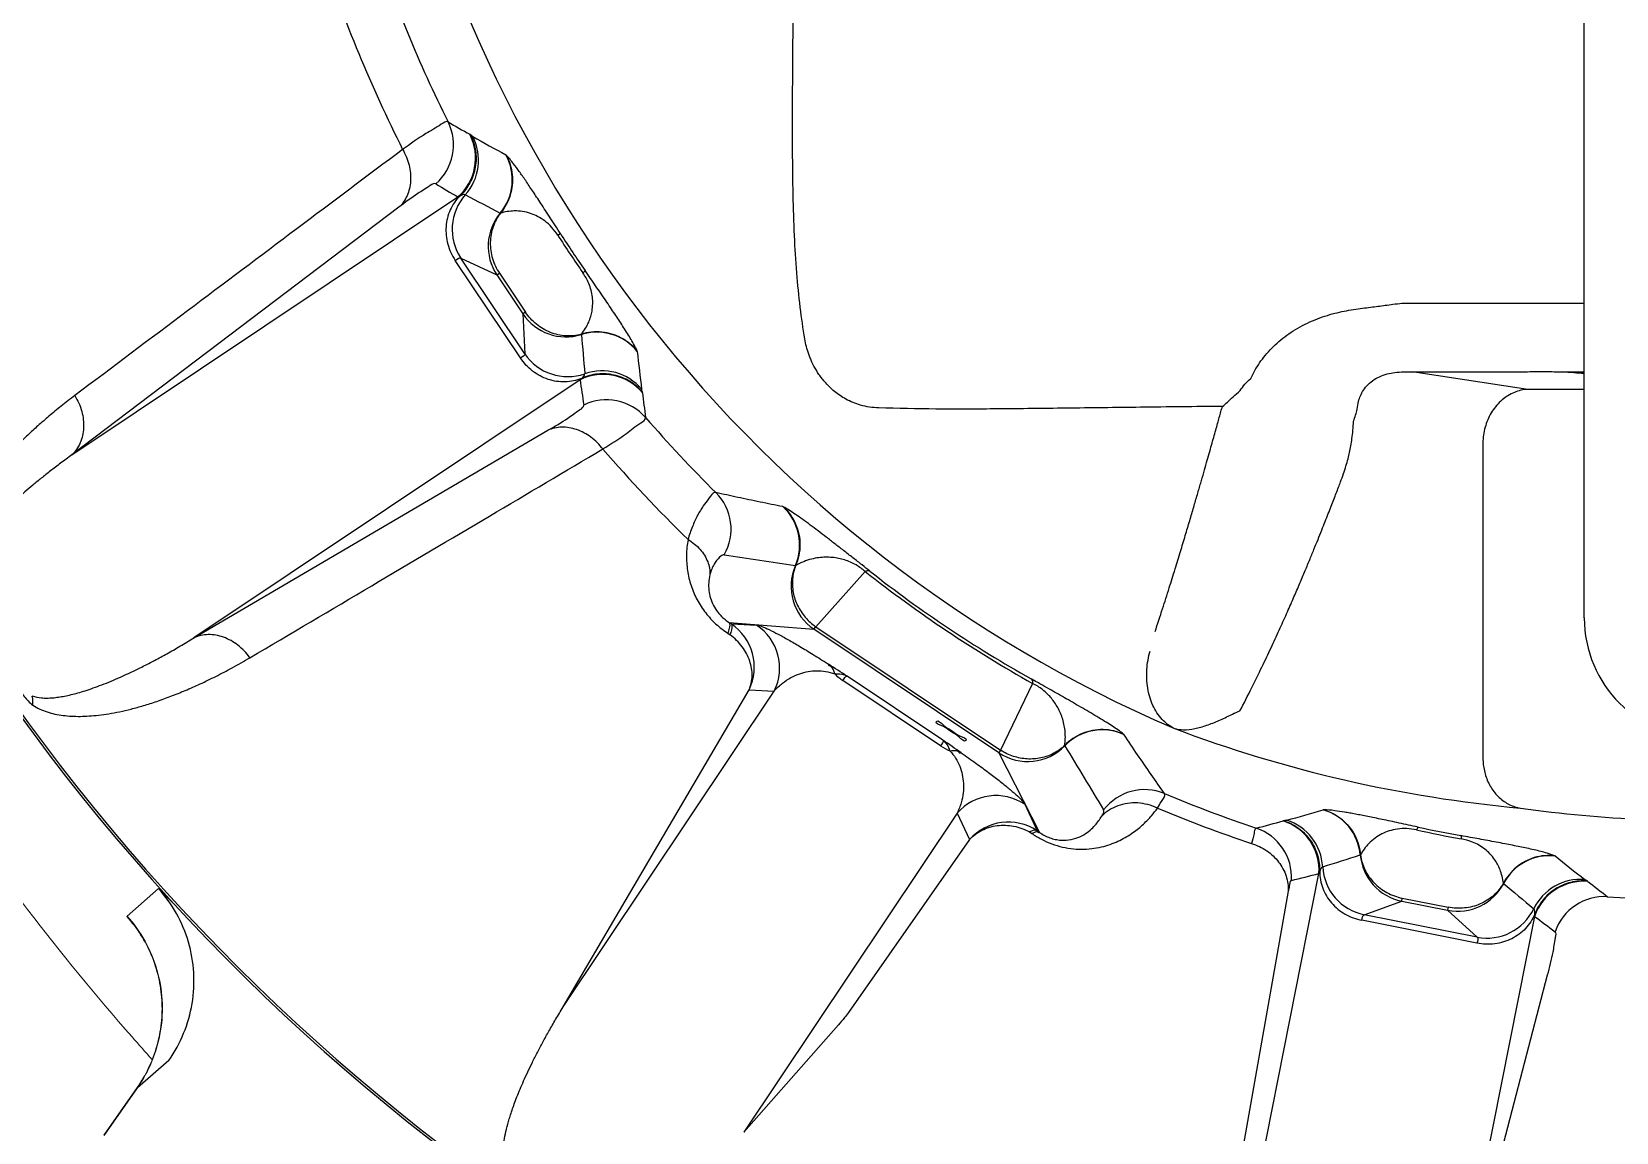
# Model space of a CAD drawing. Header units: millimetres. Extents: x 100 to 1590, y 100 to 694.
# Drawn here: x 1242.675 to 1243.492, y 536.614 to 537.182 of the extents above; entities that cross this region are included whole.
import ezdxf

# ---------------------------------------------------------------- set-up
doc = ezdxf.new("R2010")
doc.units = ezdxf.units.MM
doc.layers.add('OUTLINE', color=6, linetype='Continuous', lineweight=9)

msp = doc.modelspace()

# ---------------------------------------------------------------- linework, layer by layer
at = {"color": 9, "linetype": 'Continuous'}
for p, q in [((1243.47563, 536.87952), (1243.47563, 537.40499)), ((1242.90091, 537.12882), (1242.90063, 537.129)), ((1242.90132, 537.12851), (1242.90091, 537.12882)), ((1242.69531, 536.96359), (1242.89452, 537.0967)), ((1242.89548, 537.09715), (1242.89452, 537.0967)), ((1242.86405, 537.09134), (1242.69531, 536.96359)), ((1242.91643, 537.08833), (1242.91634, 537.0884)), ((1242.92674, 537.01361), (1242.89311, 537.06394)), ((1242.92896, 537.01582), (1242.896, 537.06515)), ((1242.896, 537.06515), (1242.9146, 537.05644)), ((1242.9146, 537.05644), (1242.91593, 537.05732)), ((1242.9146, 537.05644), (1242.92803, 537.03634)), ((1242.91593, 537.05732), (1242.92936, 537.03723)), ((1242.92936, 537.03723), (1242.92803, 537.03634)), ((1242.92803, 537.03634), (1242.92896, 537.01582)), ((1243.38682, 537.04197), (1243.47563, 537.04197)), ((1242.95822, 537.02572), (1242.95819, 537.02583)), ((1242.95754, 537.00238), (1242.75833, 536.86927)), ((1242.95754, 537.00238), (1242.95833, 537.0031)), ((1243.44652, 536.99743), (1243.38682, 537.00648)), ((1243.38682, 537.00648), (1243.44396, 537.00648)), ((1243.46231, 537.00648), (1243.47563, 537.00648)), ((1242.98952, 536.99651), (1242.98943, 536.99687)), ((1242.98966, 536.99599), (1242.98952, 536.99651)), ((1242.98972, 536.99566), (1242.98966, 536.99599)), ((1243.47563, 536.99743), (1243.44652, 536.99743)), ((1242.75833, 536.86927), (1242.94093, 536.97628)), ((1243.42338, 536.97082), (1243.42338, 536.80784)), ((1243.06873, 536.90646), (1243.0686, 536.90651)), ((1243.07911, 536.87498), (1243.10465, 536.9034)), ((1243.03388, 536.87152), (1243.03499, 536.87079)), ((1243.03446, 536.87712), (1243.0356, 536.87637)), ((1243.03446, 536.87712), (1243.07822, 536.87365)), ((1243.0356, 536.87637), (1243.04863, 536.87577)), ((1243.07822, 536.87365), (1243.07911, 536.87498)), ((1243.17364, 536.80989), (1243.07822, 536.87365)), ((1243.07911, 536.87498), (1243.17453, 536.81122)), ((1243.14349, 536.81356), (1243.09316, 536.84719)), ((1243.1447, 536.81646), (1243.09537, 536.84942)), ((1242.94882, 536.67879), (1243.0447, 536.84239)), ((1242.94882, 536.67879), (1243.05774, 536.8418)), ((1243.0447, 536.84239), (1243.05774, 536.8418)), ((1243.19102, 536.8457), (1243.17453, 536.81122)), ((1243.29345, 536.82953), (1243.2941, 536.82985)), ((1243.17453, 536.81122), (1243.17364, 536.80989)), ((1243.17364, 536.80989), (1243.19458, 536.76886)), ((1243.20769, 536.81358), (1243.20759, 536.81368)), ((1243.18693, 536.78336), (1243.19333, 536.76971)), ((1243.15206, 536.77878), (1243.04204, 536.61413)), ((1243.15206, 536.77878), (1243.15846, 536.76512)), ((1243.32057, 536.77489), (1243.32024, 536.77482)), ((1243.32108, 536.77496), (1243.32057, 536.77489)), ((1243.15846, 536.76512), (1243.09604, 536.67594)), ((1243.18942, 536.76911), (1243.19063, 536.76828)), ((1243.19333, 536.76971), (1243.19458, 536.76886)), ((1243.36017, 536.75723), (1243.36006, 536.75722)), ((1243.33912, 536.74866), (1243.33876, 536.74766)), ((1243.29164, 536.51074), (1243.33876, 536.74766)), ((1243.43399, 536.74251), (1243.4339, 536.74256)), ((1243.47678, 536.74399), (1243.47646, 536.74417)), ((1243.47725, 536.74372), (1243.47678, 536.74399)), ((1243.47752, 536.74353), (1243.47725, 536.74372)), ((1242.74008, 536.73988), (1242.72382, 536.72568)), ((1243.3229, 536.73845), (1243.29716, 536.59263)), ((1243.36212, 536.7264), (1243.38143, 536.73338)), ((1243.38143, 536.73338), (1243.38174, 536.73495)), ((1243.38143, 536.73338), (1243.40513, 536.72867)), ((1243.38174, 536.73495), (1243.40545, 536.73024)), ((1242.72382, 536.72568), (1242.72361, 536.72551)), ((1243.4203, 536.71482), (1243.36212, 536.7264)), ((1243.45002, 536.72553), (1243.40327, 536.49054)), ((1243.40545, 536.73024), (1243.40513, 536.72867)), ((1243.40513, 536.72867), (1243.4203, 536.71482)), ((1243.45002, 536.72553), (1243.45006, 536.72659)), ((1243.42029, 536.71169), (1243.36092, 536.7235)), ((1243.40327, 536.49054), (1243.45672, 536.69533)), ((1243.0908, 536.66957), (1243.04204, 536.61413)), ((1242.74538, 536.65124), (1242.72916, 536.63711)), ((1242.71196, 536.61254), (1242.72916, 536.63711)), ((1242.72916, 536.63711), (1242.72896, 536.63721))]:
    msp.add_line(p, q, dxfattribs=at)
for points in [[(1242.90216, 537.12791), (1242.90202, 537.12799), (1242.90189, 537.12808), (1242.90175, 537.12818), (1242.90161, 537.12828), (1242.90132, 537.12851)], [(1242.91945, 537.11825), (1242.91942, 537.11828), (1242.91939, 537.11831), (1242.91936, 537.11833), (1242.91934, 537.11835), (1242.91931, 537.11837), (1242.91929, 537.11838)], [(1242.94757, 537.07748), (1242.94751, 537.07749), (1242.94742, 537.07749), (1242.9473, 537.07747), (1242.94716, 537.07743), (1242.94698, 537.07737), (1242.94678, 537.07729), (1242.94655, 537.07719), (1242.94629, 537.07708), (1242.94601, 537.07695)], [(1242.96009, 537.05875), (1242.96008, 537.05869), (1242.96004, 537.05861), (1242.95997, 537.05851), (1242.95988, 537.05839), (1242.95976, 537.05825), (1242.95961, 537.05809), (1242.95943, 537.05791), (1242.95923, 537.05772), (1242.959, 537.05751)], [(1242.98705, 537.01697), (1242.98705, 537.01699), (1242.98704, 537.01702), (1242.98704, 537.01705), (1242.98702, 537.01709), (1242.98701, 537.01713), (1242.98699, 537.01717)], [(1242.98943, 536.99687), (1242.98938, 536.99704), (1242.98935, 536.9972), (1242.98932, 536.99735), (1242.9893, 536.9975)], [(1243.06239, 536.93681), (1243.06235, 536.93683), (1243.0623, 536.93685), (1243.06226, 536.93687), (1243.06222, 536.93688), (1243.06218, 536.93689), (1243.06215, 536.9369)], [(1243.10709, 536.90362), (1243.1069, 536.90371), (1243.10669, 536.90377), (1243.10646, 536.9038), (1243.10621, 536.9038), (1243.10594, 536.90378), (1243.10565, 536.90373), (1243.10533, 536.90365), (1243.105, 536.90354), (1243.10465, 536.9034)], [(1243.19029, 536.84803), (1243.19044, 536.84789), (1243.19058, 536.84772), (1243.19069, 536.84752), (1243.19079, 536.84729), (1243.19088, 536.84703), (1243.19094, 536.84674), (1243.19098, 536.84642), (1243.19101, 536.84607), (1243.19102, 536.8457)], [(1243.23823, 536.81925), (1243.23821, 536.81927), (1243.23819, 536.8193), (1243.23816, 536.81933), (1243.23813, 536.81937), (1243.23809, 536.8194), (1243.23805, 536.81944)], [(1243.32209, 536.77513), (1243.32194, 536.77509), (1243.32178, 536.77506), (1243.32161, 536.77503), (1243.32144, 536.775), (1243.32108, 536.77496)], [(1243.34115, 536.78053), (1243.34111, 536.78053), (1243.34107, 536.78053), (1243.34103, 536.78052), (1243.341, 536.78052), (1243.34097, 536.78051), (1243.34094, 536.78051)], [(1243.38986, 536.77158), (1243.38981, 536.77155), (1243.38975, 536.77148), (1243.38968, 536.77138), (1243.38961, 536.77125), (1243.38953, 536.77108), (1243.38944, 536.77089), (1243.38934, 536.77066), (1243.38924, 536.7704), (1243.38913, 536.7701)], [(1243.41196, 536.76719), (1243.41199, 536.76714), (1243.41203, 536.76705), (1243.41205, 536.76693), (1243.41207, 536.76678), (1243.41208, 536.7666), (1243.41209, 536.76638), (1243.41209, 536.76613), (1243.41208, 536.76585), (1243.41207, 536.76554)], [(1243.46057, 536.75671), (1243.46055, 536.75673), (1243.46053, 536.75674), (1243.4605, 536.75676), (1243.46046, 536.75678), (1243.46043, 536.75679), (1243.46038, 536.75681)], [(1243.47646, 536.74417), (1243.47631, 536.74426), (1243.47617, 536.74435), (1243.47605, 536.74444), (1243.47593, 536.74453)]]:
    msp.add_lwpolyline(points, dxfattribs=at)
for centre, radius, start, end in [((1243.53797, 537.45842), 0.69242, 189.59833, 246.68372), ((1243.53797, 537.45842), 1.0732, 188.20144, 235.91619), ((1243.53797, 537.45842), 1.07206, 188.69647, 236.29203), ((1243.53797, 537.45842), 0.72453, 198.52159, 206.47841), ((1243.53797, 537.45842), 0.75185, 198.35016, 206.64984), ((1242.86548, 537.12351), 0.02674, 311.36408, 26.37221), ((1243.40631, 538.02839), 1.0318, 239.93774, 240.65309), ((1242.87685, 537.11677), 0.02674, 311.36458, 27.22518), ((1242.87841, 537.11562), 0.02673, 318.16687, 27.36053), ((1243.41011, 538.0215), 1.02787, 240.38424, 241.47691), ((1242.89584, 537.10555), 0.02673, 320.08733, 28.68782), ((1243.43391, 538.01972), 1.06907, 238.9906, 239.69898), ((1242.91826, 537.07996), 0.02674, 138.18564, 213.63531), ((1243.9291, 539.05218), 2.20955, 242.19247, 242.71918), ((1242.93686, 537.07125), 0.02674, 140.10087, 213.63634), ((1243.51005, 537.43977), 0.67065, 212.75112, 214.74888), ((1243.4893, 537.4259), 0.6441, 212.74803, 214.75197), ((1242.95023, 537.05124), 0.02674, 213.86365, 287.39914), ((1242.96622, 537.00021), 0.02673, 38.8136, 107.41285), ((1245.13558, 537.20771), 2.18495, 184.77785, 185.31049), ((1242.95116, 537.03072), 0.02674, 213.86467, 289.31438), ((1243.99989, 537.12374), 1.01845, 186.01803, 187.12081), ((1242.96932, 536.97838), 0.02674, 40.27494, 116.13543), ((1244.01672, 537.14749), 1.06907, 187.80102, 188.5094), ((1242.96886, 536.98026), 0.02673, 40.13926, 109.33188), ((1244.01416, 537.11867), 1.0318, 186.84691, 187.56226), ((1242.9712, 536.9653), 0.02674, 41.1285, 116.13757), ((1243.53797, 537.45842), 0.72453, 221.02159, 225.21455), ((1243.53797, 537.45842), 0.75185, 220.85016, 225.73986), ((1243.0087, 536.92525), 0.02674, 330.41322, 45.09915), ((1243.04409, 536.91719), 0.02674, 336.46395, 47.50867), ((1243.49205, 539.83472), 2.95867, 261.05374, 261.77164), ((1243.09313, 536.89584), 0.02674, 156.48855, 236.12093), ((1243.51935, 537.43056), 0.67072, 231.80902, 240.69091), ((1243.50545, 537.40976), 0.64411, 231.7949, 240.7051), ((1243.53797, 536.87952), 0.06234, 180, 0), ((1243.02069, 536.85416), 0.02674, 333.88132, 56.13205), ((1243.03373, 536.85357), 0.02674, 333.88141, 56.13212), ((1240.8707, 533.40984), 4.09632, 57.10573, 57.26652), ((1243.10907, 536.87101), 0.02865, 225.29724, 236.25578), ((1243.50476, 537.46005), 0.68148, 249.30301, 264.78385), ((1240.80847, 533.43069), 4.11356, 55.23369, 55.39379), ((1243.22693, 536.79502), 0.02674, 64.99143, 136.03588), ((1243.1594, 536.83738), 0.02865, 236.24422, 247.20276), ((1243.18845, 536.83215), 0.02674, 236.37907, 316.01146), ((1245.67393, 538.27886), 2.86869, 210.71607, 211.48772), ((1243.24882, 536.76417), 0.02674, 67.49849, 142.37104), ((1243.17212, 536.7611), 0.02674, 56.36791, 138.61856), ((1243.53797, 537.45842), 0.73363, 247.35212, 251.40166), ((1243.53797, 537.45842), 0.72532, 247.3847, 251.38403), ((1243.53797, 537.45842), 0.68369, 261.99869, 272.70288), ((1243.17852, 536.74744), 0.02674, 56.36791, 138.61856), ((1243.04178, 537.76859), 1.03205, 284.85837, 285.65303), ((1243.31208, 536.74936), 0.02674, 356.36458, 72.22518), ((1243.04941, 537.76617), 1.02787, 285.38424, 286.47691), ((1243.31399, 536.74965), 0.02673, 3.16687, 72.36053), ((1243.33343, 536.75485), 0.02673, 5.08733, 73.68782), ((1243.29785, 536.74573), 0.02674, 356.36218, 71.27733), ((1243.53142, 537.42549), 0.67065, 257.75112, 259.74888), ((1243.52655, 537.40101), 0.6441, 257.74803, 259.75197), ((1242.68758, 538.86195), 2.20955, 287.19247, 287.71918), ((1243.3867, 536.7596), 0.02674, 185.10087, 258.63634), ((1243.45769, 536.73013), 0.02673, 83.8136, 152.41285), ((1244.10125, 537.5484), 1.01845, 231.01803, 232.12081), ((1243.36738, 536.75261), 0.02674, 183.18564, 258.63531), ((1243.06742, 537.78202), 1.06936, 283.9121, 284.69892), ((1243.4103, 536.7549), 0.02674, 258.86365, 332.39914), ((1244.84493, 538.41082), 2.18495, 229.77785, 230.31049), ((1243.47366, 536.71789), 0.02673, 85.13926, 154.33188), ((1243.47532, 536.71689), 0.02674, 85.27494, 161.13543), ((1244.11493, 537.5549), 1.0318, 231.84691, 232.56226), ((1244.08122, 538.07952), 1.8956, 224.96808, 225.31745), ((1243.4859, 536.70896), 0.02674, 86.1285, 161.13757), ((1243.53797, 537.45842), 0.72453, 266.02159, 273.97841), ((1243.42547, 536.74106), 0.02674, 258.86467, 334.31438), ((1244.09636, 537.57709), 1.06907, 232.80102, 233.5094)]:
    msp.add_arc(centre, radius, start, end, dxfattribs=at)
for points, start_tangent, end_tangent in [([(1243.07388, 537.02141), (1243.0714, 537.03766), (1243.06956, 537.0552), (1243.06829, 537.07425), (1243.06754, 537.09501), (1243.0672, 537.11766), (1243.06716, 537.14239), (1243.06732, 537.16914), (1243.0676, 537.19794), (1243.06792, 537.22901), (1243.06825, 537.26259), (1243.06855, 537.29877)], (-0.176395, 0.984319), (0.007643, 0.999971)), ([(1242.88944, 537.13539), (1242.88594, 537.13416), (1242.87803, 537.12938), (1242.86599, 537.12119)], (-0.908703, 0.417442), (-0.818385, -0.57467)), ([(1242.90091, 537.12882), (1242.90356, 537.12067), (1242.90349, 537.11209), (1242.9007, 537.10397), (1242.89548, 537.09715)], (0.457962, -0.888972), (-0.727, -0.686637)), ([(1242.86599, 537.12119), (1242.81137, 537.08022), (1242.75506, 537.03794), (1242.69685, 536.9942)], (-0.800179, -0.599761), (-0.799316, -0.60091)), ([(1242.86599, 537.12119), (1242.86929, 537.11313), (1242.87007, 537.10488), (1242.86826, 537.09734), (1242.86405, 537.09134)], (0.502068, -0.864828), (-0.726164, -0.687521)), ([(1242.91945, 537.11825), (1242.92257, 537.10816), (1242.9215, 537.09763), (1242.91643, 537.08833)], (0.479265, -0.87767), (-0.642621, -0.766184)), ([(1242.94757, 537.07748), (1242.94483, 537.08174), (1242.94217, 537.08585), (1242.93965, 537.08973), (1242.9373, 537.09333), (1242.93512, 537.09664), (1242.9331, 537.09969), (1242.93122, 537.10249), (1242.92946, 537.10509), (1242.92778, 537.10752), (1242.92617, 537.1098), (1242.92319, 537.11384), (1242.91945, 537.11825)], (-0.541535, 0.840678), (-0.711335, 0.702853)), ([(1242.88315, 537.10344), (1242.88023, 537.10252), (1242.87378, 537.09844), (1242.86405, 537.09134)], (-0.859024, 0.511936), (-0.797146, -0.603786)), ([(1242.89548, 537.09715), (1242.89054, 537.08999), (1242.88839, 537.08138), (1242.88928, 537.07234), (1242.89311, 537.06394)], (-0.709916, -0.704287), (0.55557, -0.83147)), ([(1242.89833, 537.09779), (1242.89548, 537.09715)], (-0.885128, 0.465347), (-0.911062, -0.412269)), ([(1242.91643, 537.08833), (1242.91261, 537.08126), (1242.91121, 537.0732), (1242.91235, 537.06495), (1242.91593, 537.05732)], (-0.613398, -0.789774), (0.554503, -0.832182)), ([(1242.94601, 537.07695), (1242.94287, 537.08108), (1242.93933, 537.0843), (1242.93565, 537.08662), (1242.93189, 537.0882), (1242.9279, 537.08915), (1242.92357, 537.08944), (1242.91643, 537.08833)], (-0.528327, 0.849041), (-0.959764, -0.280808)), ([(1242.89311, 537.06394), (1242.896, 537.06515)], (0.83139, 0.555689), (0.813138, -0.582071)), ([(1242.95819, 537.02583), (1242.96039, 537.02898), (1242.96197, 537.03206), (1242.96305, 537.03504), (1242.96369, 537.03781), (1242.96405, 537.04156), (1242.96389, 537.04501), (1242.96322, 537.04858), (1242.96203, 537.05208), (1242.959, 537.05751)], (0.626711, 0.779252), (-0.58305, 0.812436)), ([(1242.98699, 537.01717), (1242.98514, 537.02092), (1242.98343, 537.02388), (1242.98151, 537.02701), (1242.9795, 537.03015), (1242.97747, 537.03326), (1242.9754, 537.03637), (1242.97321, 537.03964), (1242.97074, 537.04328), (1242.96816, 537.04706), (1242.96557, 537.05082), (1242.96294, 537.05463), (1242.96009, 537.05875)], (-0.377204, 0.92613), (-0.569983, 0.821657)), ([(1242.95819, 537.02583), (1242.9502, 537.02501), (1242.94222, 537.02679), (1242.93503, 537.03101), (1242.92936, 537.03723)], (-0.964393, -0.264473), (-0.556637, 0.830756)), ([(1243.30357, 537.00299), (1243.30565, 537.00709), (1243.30815, 537.01108), (1243.31106, 537.01495), (1243.31437, 537.01864), (1243.31808, 537.02212), (1243.32218, 537.02536), (1243.32666, 537.02833), (1243.33155, 537.03102), (1243.33673, 537.03334), (1243.34186, 537.0352), (1243.34689, 537.03666), (1243.35182, 537.03778), (1243.35663, 537.03865), (1243.36118, 537.0393), (1243.3654, 537.03982), (1243.36919, 537.04029), (1243.37289, 537.04079), (1243.37695, 537.04137), (1243.38158, 537.0418), (1243.38682, 537.04197)], (0.414151, 0.910208), (0.999999, 0.001694)), ([(1242.98699, 537.01717), (1242.97886, 537.02391), (1242.96873, 537.02695), (1242.95819, 537.02583)], (-0.627443, 0.778663), (-0.953783, -0.300495)), ([(1243.11166, 536.98792), (1243.10224, 536.98929), (1243.09468, 536.99239), (1243.08879, 536.99639), (1243.08426, 537.00072), (1243.0808, 537.00512), (1243.07818, 537.00944), (1243.07624, 537.01362), (1243.07484, 537.0176), (1243.07388, 537.02141)], (-0.999948, 0.010161), (-0.199311, 0.979936)), ([(1242.92896, 537.01582), (1242.92674, 537.01361)], (0.226588, -0.973991), (-0.831549, -0.555451)), ([(1242.95833, 537.0031), (1242.94983, 537.00127), (1242.94105, 537.00258), (1242.93303, 537.00686), (1242.92674, 537.01361)], (-0.922349, -0.386358), (-0.55557, 0.83147)), ([(1242.98966, 536.99599), (1242.98314, 537.00156), (1242.97519, 537.00478), (1242.96662, 537.00531), (1242.95833, 537.0031)], (-0.646039, 0.763304), (-0.91259, -0.408875)), ([(1242.95833, 537.0031), (1242.96001, 537.00549)], (0.729534, 0.683944), (-0.091494, 0.995806)), ([(1243.29803, 536.99684), (1243.30048, 537.00008), (1243.30357, 537.003)], (0.673081, 0.739569), (0.72624, 0.687441)), ([(1243.35845, 536.98719), (1243.35916, 536.99121), (1243.36012, 536.99405), (1243.36168, 536.99698), (1243.3641, 536.99992), (1243.36723, 537.00243), (1243.37096, 537.00436), (1243.37496, 537.00562), (1243.3789, 537.00626), (1243.38384, 537.00652), (1243.38682, 537.00648)], (0.104256, 0.99455), (0.999285, -0.037816)), ([(1243.44396, 537.00648), (1243.45351, 537.00662), (1243.46231, 537.00648)], (0.999635, 0.027004), (0.99966, -0.026064)), ([(1243.46231, 537.00648), (1243.47019, 537.00616), (1243.47563, 537.00571)], (0.99966, -0.026064), (1, 0.000137)), ([(1242.69685, 536.9942), (1242.6898, 536.98874), (1242.68348, 536.98355), (1242.67779, 536.9786), (1242.6726, 536.97385), (1242.66781, 536.96921), (1242.66332, 536.96462), (1242.65906, 536.96001), (1242.65511, 536.95547), (1242.65162, 536.95118), (1242.64853, 536.94715), (1242.64583, 536.94338), (1242.64347, 536.93985), (1242.64142, 536.93656), (1242.63963, 536.93347), (1242.63807, 536.93057), (1242.63672, 536.92783), (1242.63553, 536.92521), (1242.63449, 536.92267), (1242.63277, 536.91765), (1242.63151, 536.91239), (1242.6311, 536.90973), (1242.63085, 536.90472), (1242.63133, 536.90002)], (-0.799315, -0.600912), (0.18575, -0.982597)), ([(1242.69685, 536.9942), (1242.70042, 536.98601), (1242.70138, 536.97754), (1242.6996, 536.96977), (1242.69531, 536.96359)], (0.524224, -0.85158), (-0.72633, -0.687346)), ([(1243.28892, 536.98864), (1243.29159, 536.99085), (1243.29442, 536.99358), (1243.29803, 536.99684)], (0.804875, 0.593444), (0.678146, 0.734927)), ([(1243.44652, 536.99743), (1243.43956, 536.99585), (1243.43324, 536.99196), (1243.42815, 536.98611), (1243.42477, 536.97885), (1243.42338, 536.97082)], (-0.998746, -0.050065), (-0.037859, -0.999283)), ([(1242.94093, 536.97628), (1242.95121, 536.98256), (1242.95745, 536.98695), (1242.95942, 536.9893)], (0.86288, 0.505408), (-0.144236, 0.989543)), ([(1243.28892, 536.98864), (1243.24667, 536.98816), (1243.20819, 536.98769), (1243.17315, 536.98732), (1243.14116, 536.98727), (1243.11166, 536.98792)], (-0.999948, -0.010152), (-0.999097, 0.042486)), ([(1243.2542, 536.87248), (1243.25806, 536.88421), (1243.26148, 536.89494), (1243.26454, 536.90476), (1243.2673, 536.91378), (1243.2698, 536.92205), (1243.27207, 536.92966), (1243.27413, 536.93666), (1243.27601, 536.94312), (1243.27774, 536.94907), (1243.27932, 536.95456), (1243.28077, 536.95964), (1243.2821, 536.96432), (1243.28333, 536.96866), (1243.28446, 536.97266), (1243.2855, 536.97637), (1243.28646, 536.9798), (1243.28735, 536.98298), (1243.28817, 536.98592), (1243.28892, 536.98864)], (0.316401, 0.948626), (0.267389, 0.963589)), ([(1243.35665, 536.98093), (1243.35765, 536.98419), (1243.35845, 536.98719)], (0.170591, 0.985342), (0.105163, 0.994455)), ([(1242.96925, 536.96665), (1242.96307, 536.97278), (1242.95574, 536.97666), (1242.94808, 536.97788), (1242.94093, 536.97628)], (-0.606859, 0.79481), (-0.91309, -0.407758)), ([(1242.96925, 536.96665), (1242.98142, 536.97464), (1242.98887, 536.98012), (1242.99134, 536.98288)], (0.844108, 0.536172), (-0.037921, 0.999281)), ([(1243.34989, 536.94967), (1243.35143, 536.95394), (1243.35269, 536.9579), (1243.35375, 536.96157), (1243.35458, 536.96492), (1243.35522, 536.96824), (1243.35577, 536.97197), (1243.35626, 536.97628), (1243.35665, 536.98093)], (0.352452, 0.93583), (0.079087, 0.996868)), ([(1242.69531, 536.96359), (1242.68951, 536.95932), (1242.68428, 536.95532), (1242.67952, 536.95155), (1242.67516, 536.94797), (1242.6711, 536.94452), (1242.66727, 536.94114), (1242.6636, 536.93778), (1242.66016, 536.9345), (1242.65708, 536.93145), (1242.65434, 536.9286), (1242.6519, 536.92596), (1242.64974, 536.92352), (1242.64783, 536.92126), (1242.64614, 536.91916), (1242.6433, 536.91538), (1242.64102, 536.91197), (1242.63913, 536.90873), (1242.63752, 536.90541), (1242.63639, 536.90219), (1242.63576, 536.89797)], (-0.81073, -0.585421), (0.006634, -0.999978)), ([(1242.7872, 536.85898), (1242.85009, 536.89614), (1242.91076, 536.93202), (1242.96925, 536.96665)], (0.861054, 0.508514), (0.860323, 0.50975)), ([(1243.29796, 536.83153), (1243.30401, 536.84334), (1243.30933, 536.85417), (1243.31406, 536.86412), (1243.31827, 536.87326), (1243.32205, 536.88167), (1243.32546, 536.88941), (1243.32853, 536.89655), (1243.33132, 536.90313), (1243.33386, 536.9092), (1243.33617, 536.91481), (1243.33827, 536.92), (1243.3402, 536.92479), (1243.34196, 536.92922), (1243.34358, 536.93332), (1243.34506, 536.93711), (1243.34643, 536.94062), (1243.34768, 536.94387), (1243.34883, 536.94688), (1243.34989, 536.94967)], (0.464094, 0.885786), (0.355128, 0.934818)), ([(1243.02757, 536.94419), (1243.02385, 536.94098), (1243.0211, 536.93727), (1243.0182, 536.93243), (1243.01549, 536.92662), (1243.01324, 536.91997)], (-0.991276, 0.131805), (-0.263016, -0.964791)), ([(1243.06215, 536.9369), (1243.05038, 536.93927), (1243.03885, 536.9417), (1243.02757, 536.94419)], (-0.981431, 0.191817), (-0.975661, 0.219283)), ([(1243.10709, 536.90362), (1243.103, 536.90683), (1243.1007, 536.90864), (1243.09827, 536.91053), (1243.09584, 536.91243), (1243.09345, 536.91429), (1243.09114, 536.91609), (1243.08891, 536.91781), (1243.08673, 536.9195), (1243.08458, 536.92115), (1243.08035, 536.92437), (1243.07627, 536.92743), (1243.07238, 536.93028), (1243.06871, 536.93287), (1243.06533, 536.9351), (1243.06239, 536.93681)], (-0.785818, 0.618458), (-0.889162, 0.457592)), ([(1243.06239, 536.93681), (1243.06874, 536.92792), (1243.07098, 536.9172), (1243.06873, 536.90646)], (0.736745, -0.676171), (-0.400602, -0.916252)), ([(1243.01324, 536.91997), (1243.01244, 536.91193), (1243.01295, 536.90397), (1243.0148, 536.89618), (1243.01798, 536.88878), (1243.02237, 536.88206), (1243.02765, 536.87636), (1243.03388, 536.87152)], (-0.178868, -0.983873), (0.836155, -0.548493)), ([(1243.01324, 536.91997), (1243.01947, 536.9148), (1243.02337, 536.9085), (1243.02451, 536.90174)], (0.853396, -0.521263), (-0.045096, -0.998983)), ([(1243.03195, 536.91205), (1243.02955, 536.91082), (1243.0267, 536.90721), (1243.02546, 536.90468), (1243.02451, 536.90174)], (-0.987807, 0.155683), (-0.233876, -0.972266)), ([(1243.06873, 536.90646), (1243.06716, 536.89972), (1243.06751, 536.89269), (1243.06975, 536.8859), (1243.07371, 536.87985), (1243.07911, 536.87498)], (-0.362816, -0.931861), (0.821995, -0.569494)), ([(1243.10465, 536.9034), (1243.10255, 536.90509), (1243.09991, 536.90681), (1243.09698, 536.90828), (1243.09398, 536.90939), (1243.0909, 536.91019), (1243.08764, 536.91068), (1243.08422, 536.91082), (1243.08064, 536.91057), (1243.07688, 536.90984), (1243.0729, 536.90852), (1243.06873, 536.90646)], (-0.746613, 0.665258), (-0.86185, -0.507164)), ([(1243.02451, 536.90174), (1243.0239, 536.89769), (1243.02399, 536.89367), (1243.02479, 536.88973), (1243.02633, 536.88597), (1243.02853, 536.88254), (1243.03123, 536.87962), (1243.03446, 536.87712)], (-0.233924, -0.972255), (0.837961, -0.54573)), ([(1243.03388, 536.87152), (1243.03466, 536.87416), (1243.03446, 536.87712)], (0.335871, 0.941908), (-0.731114, 0.682255)), ([(1243.03499, 536.87079), (1243.03578, 536.87342), (1243.0356, 536.87637)], (0.338894, 0.940825), (-0.729406, 0.684081)), ([(1243.04863, 536.87577), (1243.05123, 536.8751), (1243.05505, 536.87347), (1243.05979, 536.87109), (1243.06237, 536.8697), (1243.06508, 536.86819), (1243.06793, 536.86655), (1243.07097, 536.86477), (1243.07428, 536.86279), (1243.07784, 536.86061), (1243.08163, 536.85824), (1243.08571, 536.85565)], (0.998956, -0.045686), (0.841168, -0.540775)), ([(1242.67492, 536.83937), (1242.67972, 536.83826), (1242.68245, 536.83815), (1242.68535, 536.83829), (1242.6884, 536.83864), (1242.69156, 536.83918), (1242.69489, 536.83991), (1242.69843, 536.84084), (1242.70223, 536.84197), (1242.70633, 536.84335), (1242.71077, 536.84498), (1242.71558, 536.8469), (1242.72079, 536.84915), (1242.72634, 536.85171), (1242.73208, 536.85453), (1242.73804, 536.85761), (1242.74434, 536.86104), (1242.75107, 536.8649), (1242.75833, 536.86927)], (0.921749, -0.387787), (0.85111, 0.524988)), ([(1242.7872, 536.85898), (1242.781, 536.86542), (1242.77354, 536.86954), (1242.76568, 536.87088), (1242.75833, 536.86927)], (-0.586145, 0.810206), (-0.91298, -0.408004)), ([(1243.0447, 536.84239), (1243.0463, 536.84957), (1243.04507, 536.85725), (1243.04116, 536.8646), (1243.03499, 536.87079)], (0.407208, 0.913335), (-0.796585, 0.604527)), ([(1242.67511, 536.83449), (1242.67872, 536.8325), (1242.68255, 536.831), (1242.6866, 536.82992), (1242.69081, 536.82921), (1242.69516, 536.82882), (1242.69963, 536.82873), (1242.70427, 536.82891), (1242.70915, 536.82935), (1242.71434, 536.83008), (1242.71988, 536.83112), (1242.72584, 536.8325), (1242.73223, 536.83426), (1242.73911, 536.83645), (1242.74637, 536.83907), (1242.75382, 536.84206), (1242.76149, 536.84545), (1242.76954, 536.84933), (1242.77807, 536.8538), (1242.7872, 536.85898)], (0.8382, -0.545363), (0.861051, 0.508518)), ([(1243.08892, 536.85065), (1243.08707, 536.85434), (1243.08562, 536.85489)], (-0.270029, 0.962852), (-0.993546, 0.113428)), ([(1243.26391, 536.82255), (1243.25781, 536.82716), (1243.25304, 536.83439), (1243.25039, 536.84324), (1243.24997, 536.85285), (1243.25161, 536.86241)], (-0.892715, 0.450623), (0.266808, 0.96375)), ([(1243.05774, 536.8418), (1243.05982, 536.84397), (1243.06195, 536.84581), (1243.06635, 536.84874), (1243.07085, 536.85073), (1243.07523, 536.85187), (1243.07959, 536.85228), (1243.08418, 536.85193), (1243.08892, 536.85065)], (0.65783, 0.753167), (0.934529, -0.355886)), ([(1243.08892, 536.85065), (1243.0925, 536.85046), (1243.09537, 536.84942)], (0.998365, 0.057156), (0.86954, -0.493863)), ([(1243.09316, 536.84719), (1243.09537, 536.84942)], (0.555452, 0.831549), (0.974078, -0.226213)), ([(1243.23805, 536.81944), (1243.23503, 536.82173), (1243.23226, 536.8236), (1243.22894, 536.82571), (1243.22516, 536.82802), (1243.22106, 536.83046), (1243.21687, 536.83291), (1243.21265, 536.83535), (1243.20841, 536.83778), (1243.20435, 536.84009), (1243.2004, 536.84233), (1243.19603, 536.8448), (1243.19333, 536.84632), (1243.19029, 536.84803)], (-0.763037, 0.646355), (-0.872062, 0.489395)), ([(1242.66859, 536.84188), (1242.67071, 536.83898), (1242.67511, 536.83449)], (0.541307, -0.840825), (0.752275, -0.65885)), ([(1242.67511, 536.83449), (1242.67514, 536.83788), (1242.67463, 536.8392)], (0.094072, 0.995565), (-0.511803, 0.859103)), ([(1243.20759, 536.81368), (1243.20788, 536.81706), (1243.20781, 536.8205), (1243.20736, 536.82391), (1243.20655, 536.82722), (1243.2054, 536.83036), (1243.204, 536.83324), (1243.20243, 536.83577), (1243.20071, 536.83805), (1243.1989, 536.84003), (1243.19614, 536.84249), (1243.19102, 536.8457)], (0.138755, 0.990327), (-0.900378, 0.435109)), ([(1243.2941, 536.82985), (1243.29796, 536.83153)], (0.89573, 0.444598), (0.933101, 0.359615)), ([(1243.14881, 536.82088), (1243.14464, 536.8237), (1243.14134, 536.82602)], (-0.83147, 0.55557), (0.622608, 0.782534)), ([(1243.14134, 536.82602), (1243.14496, 536.82422), (1243.14916, 536.82145)], (0.622608, 0.782534), (0.83147, -0.55557)), ([(1243.26391, 536.82255), (1243.26886, 536.82181), (1243.27465, 536.82238), (1243.28082, 536.82409), (1243.28715, 536.8266), (1243.29345, 536.82953)], (0.957711, -0.287731), (0.89852, 0.438933)), ([(1243.1447, 536.81646), (1243.14349, 536.81356)], (0.582053, -0.813151), (-0.555689, -0.83139)), ([(1243.1447, 536.81646), (1243.14675, 536.81421), (1243.1483, 536.81097)], (0.78906, -0.614316), (0.329232, -0.944249)), ([(1243.15663, 536.81631), (1243.15301, 536.81811), (1243.14881, 536.82088)], (-0.622608, -0.782534), (-0.83147, 0.55557)), ([(1243.14916, 536.82145), (1243.15333, 536.81863), (1243.15663, 536.81631)], (0.83147, -0.55557), (-0.622608, -0.782534)), ([(1243.23805, 536.81944), (1243.22741, 536.8219), (1243.21665, 536.81987), (1243.20759, 536.81368)], (-0.90664, 0.421906), (-0.693203, -0.720742)), ([(1243.25905, 536.78888), (1243.25216, 536.79873), (1243.24521, 536.80885), (1243.23823, 536.81925)], (-0.576788, 0.816894), (-0.552793, 0.833319)), ([(1243.1483, 536.81097), (1243.15242, 536.81068), (1243.15348, 536.80955)], (0.992924, 0.118753), (0.48507, -0.874475)), ([(1243.1483, 536.81097), (1243.15131, 536.80707), (1243.15338, 536.80297), (1243.15469, 536.79871), (1243.1553, 536.79419), (1243.15516, 536.7893), (1243.15414, 536.78415), (1243.15325, 536.7815), (1243.15206, 536.77878)], (0.685986, -0.727615), (-0.444085, -0.895985)), ([(1243.15415, 536.80992), (1243.15811, 536.80714), (1243.16177, 536.80453), (1243.16513, 536.80208), (1243.16823, 536.79979), (1243.17108, 536.79763), (1243.17372, 536.79559), (1243.17618, 536.79364), (1243.17845, 536.79178), (1243.18054, 536.79002), (1243.18403, 536.78683), (1243.18693, 536.78336)], (0.82148, -0.570238), (0.424564, -0.905398)), ([(1243.20759, 536.81368), (1243.20197, 536.80965), (1243.19534, 536.80728), (1243.18821, 536.80675), (1243.1811, 536.80809), (1243.17453, 536.81122)], (-0.722084, -0.691806), (-0.840708, 0.541489)), ([(1243.42338, 536.80784), (1243.42347, 536.80473), (1243.42391, 536.80148), (1243.42473, 536.7982), (1243.42595, 536.795), (1243.42755, 536.79198), (1243.42951, 536.78924), (1243.43176, 536.78685), (1243.43426, 536.78485), (1243.43696, 536.78326), (1243.43982, 536.7821), (1243.4428, 536.78139)], (-0.022311, -0.999751), (0.987764, -0.155958)), ([(1243.19063, 536.76828), (1243.19563, 536.76528), (1243.20089, 536.76295), (1243.20643, 536.76128), (1243.21207, 536.76036), (1243.21758, 536.76017), (1243.22283, 536.76064), (1243.22768, 536.76164), (1243.23206, 536.76305), (1243.23601, 536.76475), (1243.23958, 536.76667), (1243.24278, 536.76874), (1243.24565, 536.77092), (1243.2482, 536.77313), (1243.25044, 536.77534), (1243.25239, 536.77748), (1243.25547, 536.78137)], (0.824595, -0.565723), (0.586331, 0.810072)), ([(1243.25547, 536.78137), (1243.24515, 536.78402), (1243.23499, 536.78256), (1243.22666, 536.77724)], (-0.905307, 0.424759), (-0.702299, -0.711882)), ([(1243.25547, 536.78137), (1243.25745, 536.78477), (1243.25905, 536.78888)], (0.530061, 0.84796), (-0.429301, 0.903161)), ([(1243.19458, 536.76886), (1243.19718, 536.76728), (1243.19989, 536.76608), (1243.20272, 536.76525), (1243.20557, 536.76484), (1243.20834, 536.76483), (1243.21335, 536.76582), (1243.21744, 536.76768), (1243.2207, 536.77001), (1243.22328, 536.77254), (1243.22666, 536.77724)], (0.821549, -0.570138), (0.503337, 0.86409)), ([(1243.22666, 536.77724), (1243.22773, 536.77998), (1243.22746, 536.78028)], (0.503319, 0.864101), (-0.771303, 0.636468)), ([(1243.32057, 536.77489), (1243.32821, 536.771), (1243.33422, 536.76488), (1243.33799, 536.75717), (1243.33912, 536.74866)], (0.952426, -0.30477), (-0.028541, -0.999593)), ([(1243.38986, 536.77158), (1243.38491, 536.77266), (1243.38013, 536.77368), (1243.3756, 536.77464), (1243.37139, 536.77552), (1243.36751, 536.77633), (1243.36392, 536.77705), (1243.36062, 536.7777), (1243.35753, 536.77829), (1243.35463, 536.77883), (1243.35188, 536.7793), (1243.34691, 536.78006), (1243.34115, 536.78053)], (-0.977372, 0.211527), (-0.999982, -0.005997)), ([(1243.34115, 536.78053), (1243.35049, 536.7756), (1243.35718, 536.7674), (1243.36017, 536.75723)], (0.959498, -0.281715), (0.087373, -0.996176)), ([(1243.15846, 536.76512), (1243.16486, 536.76993), (1243.17273, 536.77233), (1243.18122, 536.77204), (1243.18942, 536.76911)], (0.67849, 0.73461), (0.881877, -0.47148)), ([(1243.19333, 536.76971), (1243.18942, 536.76911)], (-0.885467, 0.464701), (-0.889487, -0.456961)), ([(1243.19063, 536.76828), (1243.19353, 536.76911), (1243.19411, 536.76855)], (0.892123, 0.451792), (0.545025, -0.838419)), ([(1243.30643, 536.77105), (1243.30528, 536.76827), (1243.30399, 536.76311)], (-0.90799, -0.418992), (-0.220632, -0.975357)), ([(1243.38913, 536.7701), (1243.384, 536.7708), (1243.37922, 536.77057), (1243.37497, 536.76961), (1243.37119, 536.76807), (1243.3677, 536.76592), (1243.36444, 536.76306), (1243.36017, 536.75723)], (-0.973946, 0.226779), (-0.480094, -0.877217)), ([(1243.46038, 536.75681), (1243.45647, 536.75814), (1243.45322, 536.75901), (1243.4497, 536.75986), (1243.44607, 536.76066), (1243.4424, 536.76143), (1243.43863, 536.76219), (1243.43459, 536.76299), (1243.43022, 536.76382), (1243.4258, 536.76465), (1243.42136, 536.76547), (1243.41684, 536.7663), (1243.41196, 536.76719)], (-0.921596, 0.38815), (-0.984037, 0.177967)), ([(1243.4339, 536.74256), (1243.43323, 536.74631), (1243.43219, 536.74958), (1243.43087, 536.75242), (1243.42938, 536.75484), (1243.42697, 536.75778), (1243.42433, 536.76018), (1243.42126, 536.76227), (1243.41799, 536.76387), (1243.41207, 536.76554)], (-0.107862, 0.994166), (-0.986761, 0.162183)), ([(1243.30399, 536.76311), (1243.3118, 536.75936), (1243.31795, 536.75357), (1243.32179, 536.74634), (1243.3229, 536.73845)], (0.956045, -0.293221), (-0.039817, -0.999207)), ([(1243.36017, 536.75723), (1243.36247, 536.74953), (1243.36718, 536.74284), (1243.37382, 536.73781), (1243.38174, 536.73495)], (0.124716, -0.992192), (0.980534, -0.196349)), ([(1243.46038, 536.75681), (1243.44987, 536.75583), (1243.44055, 536.75081), (1243.4339, 536.74256)], (-0.994267, 0.106929), (-0.461944, -0.886909)), ([(1243.33912, 536.74866), (1243.34069, 536.7401), (1243.34526, 536.7325), (1243.35228, 536.72673), (1243.36092, 536.7235)], (-0.00398, -0.999992), (0.980785, -0.19509)), ([(1243.34069, 536.75113), (1243.33912, 536.74866)], (-0.95493, -0.29683), (-0.3527, -0.935736)), ([(1243.32453, 536.74403), (1243.32342, 536.7411), (1243.3229, 536.73845)], (-0.970665, -0.240437), (-0.173603, -0.984816)), ([(1243.4339, 536.74256), (1243.42883, 536.73634), (1243.42192, 536.73195), (1243.41386, 536.72985), (1243.40545, 536.73024)], (-0.494919, -0.868939), (-0.981035, 0.193831)), ([(1243.47725, 536.74373), (1243.4687, 536.74305), (1243.4608, 536.7397), (1243.45437, 536.73402), (1243.45006, 536.72659)], (-0.996556, 0.082919), (-0.35618, -0.934417)), ([(1242.74538, 536.65124), (1242.753, 536.6652), (1242.75737, 536.68057), (1242.75821, 536.69651), (1242.75549, 536.71222), (1242.74934, 536.72694), (1242.74008, 536.73988)], (0.573673, 0.819085), (-0.669126, 0.743149)), ([(1243.36092, 536.7235), (1243.36212, 536.7264)], (0.19495, 0.980813), (0.986562, 0.163389)), ([(1243.45006, 536.72659), (1243.44535, 536.71929), (1243.43821, 536.71401), (1243.42952, 536.71137), (1243.42029, 536.71169)], (-0.379003, -0.925395), (-0.980785, 0.19509)), ([(1243.45006, 536.72659), (1243.44956, 536.72947)], (0.032237, 0.99948), (-0.768837, 0.639445)), ([(1243.45672, 536.69533), (1243.45956, 536.70703), (1243.46086, 536.71455), (1243.46059, 536.71761)], (0.252771, 0.967526), (-0.801705, 0.59772)), ([(1243.4203, 536.71482), (1243.42029, 536.71169)], (0.848938, -0.528493), (-0.19523, -0.980757)), ([(1242.91892, 536.59538), (1242.91809, 536.59818), (1242.91772, 536.6015), (1242.9178, 536.6054), (1242.91833, 536.60983), (1242.91926, 536.61452), (1242.92059, 536.61963), (1242.92144, 536.62245), (1242.92244, 536.6255), (1242.92361, 536.6288), (1242.92498, 536.6324), (1242.92657, 536.63633), (1242.92841, 536.64061), (1242.93053, 536.64526), (1242.93291, 536.65022), (1242.9355, 536.65534), (1242.93832, 536.66066), (1242.94143, 536.66628), (1242.9449, 536.6723), (1242.94882, 536.67879)], (-0.388793, 0.921325), (0.524985, 0.851111)), ([(1243.09604, 536.67594), (1243.09398, 536.6733), (1243.0908, 536.66957)], (-0.573179, -0.81943), (-0.66035, -0.750958))]:
    msp.add_spline(points, degree=3, dxfattribs=dict(at, start_tangent=start_tangent, end_tangent=end_tangent))
at = {"layer": 'OUTLINE'}
msp.add_line((1242.71178, 536.61267), (1242.72895, 536.6372), dxfattribs=at)
for points, start_tangent, end_tangent in [([(1242.77754, 538.28683), (1242.75799, 538.26845), (1242.69128, 538.19843), (1242.63708, 538.1314), (1242.61391, 538.09921), (1242.593, 538.06797), (1242.5742, 538.03772), (1242.55715, 538.00879), (1242.5412, 537.98138), (1242.52602, 537.95538), (1242.49779, 537.90697), (1242.47214, 537.86297), (1242.44876, 537.82288), (1242.42741, 537.78628), (1242.40788, 537.7528), (1242.38999, 537.72214), (1242.37359, 537.69401), (1242.35853, 537.66818), (1242.34468, 537.64444), (1242.33192, 537.62257), (1242.32015, 537.60239), (1242.30934, 537.58385), (1242.29949, 537.56698), (1242.29054, 537.5516), (1242.28635, 537.54442), (1242.28223, 537.53741), (1242.28014, 537.53386), (1242.27803, 537.53024), (1242.27592, 537.52654), (1242.27378, 537.52268), (1242.27164, 537.51857), (1242.26963, 537.5143), (1242.26778, 537.50999), (1242.26607, 537.5056), (1242.26309, 537.49661), (1242.26075, 537.48744), (1242.25801, 537.46878), (1242.25789, 537.44989), (1242.25881, 537.4405), (1242.26038, 537.4312), (1242.26258, 537.42204), (1242.26541, 537.41307), (1242.26706, 537.40866), (1242.26887, 537.40429), (1242.27085, 537.39996), (1242.27298, 537.39571), (1242.27514, 537.39172), (1242.27726, 537.38796), (1242.27935, 537.38435), (1242.28142, 537.38081), (1242.2855, 537.37389), (1242.28962, 537.36685), (1242.29388, 537.35952), (1242.29832, 537.3519), (1242.30784, 537.33558), (1242.31829, 537.31768), (1242.32966, 537.29817), (1242.34196, 537.27709), (1242.35523, 537.25435), (1242.36955, 537.22979), (1242.38502, 537.20326), (1242.40172, 537.17463), (1242.41972, 537.14377), (1242.43913, 537.11049), (1242.46006, 537.07462), (1242.48262, 537.03593), (1242.50697, 536.99417)], (-0.736565, -0.676367), (0.503695, -0.863882)), ([(1242.50697, 536.99417), (1242.54499, 536.92811), (1242.56295, 536.89618), (1242.58288, 536.86159), (1242.62462, 536.79567), (1242.67246, 536.72913), (1242.72637, 536.66335), (1242.73674, 536.65167)], (0.505202, -0.863001), (0.668469, -0.74374)), ([(1242.72361, 536.72551), (1242.7308, 536.71604), (1242.73632, 536.70546), (1242.73998, 536.69411), (1242.7417, 536.6823), (1242.74142, 536.67037), (1242.73914, 536.65866), (1242.73495, 536.6475), (1242.72895, 536.6372)], (0.668808, -0.743435), (-0.5734, -0.819276)), ([(1242.72916, 536.63711), (1242.73679, 536.6511), (1242.74113, 536.66645), (1242.74195, 536.68239), (1242.73921, 536.69808), (1242.73307, 536.71275), (1242.72382, 536.72568)], (0.573327, 0.819327), (-0.668984, 0.743277))]:
    msp.add_spline(points, degree=3, dxfattribs=dict(at, start_tangent=start_tangent, end_tangent=end_tangent))

doc.saveas('drawing.dxf')
